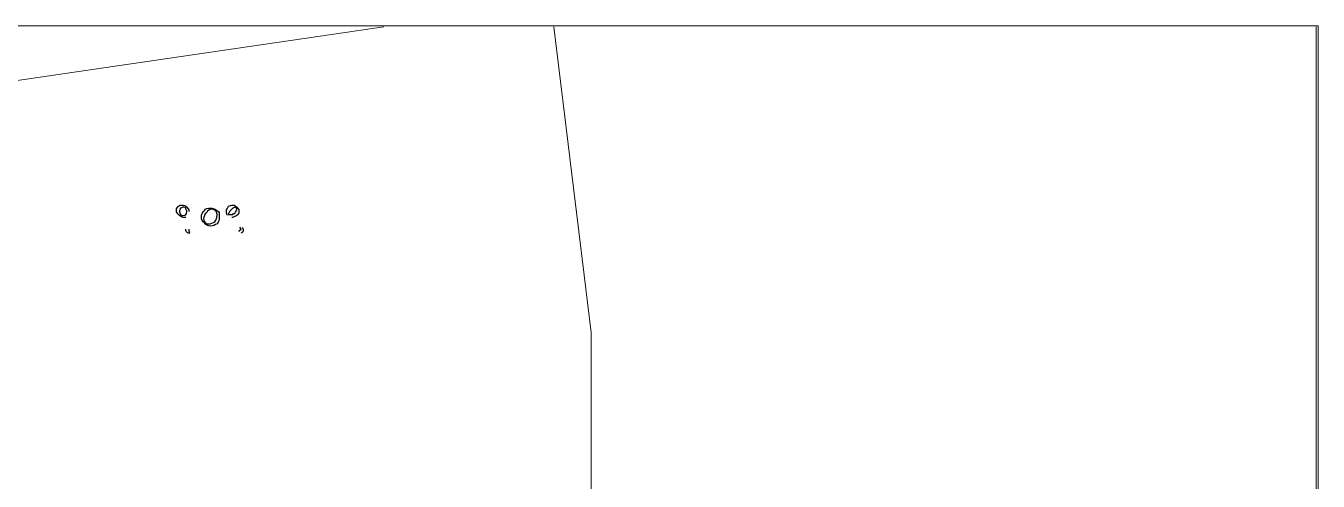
# Model space of a CAD drawing. Header units: inches. Extents: x -9985691 to 3643, y -3269800 to 4788.
# Drawn here: x -4980967 to -4979933, y -3257889 to -3257525 of the extents above; entities that cross this region are included whole.
import ezdxf

# ---------------------------------------------------------------- set-up
doc = ezdxf.new("R2010")
doc.units = ezdxf.units.IN
doc.header["$LTSCALE"] = 2
doc.header["$MEASUREMENT"] = 0
doc.layers.add('PDF_Geometry', color=7, linetype='CONTINUOUS')

msp = doc.modelspace()

# ---------------------------------------------------------------- linework, layer by layer
at = {"layer": 'PDF_Geometry', "lineweight": 13}
msp.add_lwpolyline([(-4983670.3, -3257525.5), (-4979932.8, -3257525.5), (-4979932.8, -3261197.1), (-4983670.3, -3261197.1)], close=True, dxfattribs=at)
at = {"layer": 'PDF_Geometry', "lineweight": 9}
msp.add_lwpolyline([(-4980680.1, -3257526.3), (-4981119.4, -3257590.5)], close=True, dxfattribs=at)
for points in [[(-4981119.4, -3257590.5), (-4980680.1, -3257526.3), (-4981119.4, -3257590.5)], [(-4980514.4, -3257890.5), (-4980514.4, -3257770.5), (-4980544.3, -3257526.3), (-4980514.4, -3257770.5), (-4980514.4, -3258080.5)], [(-4980514.4, -3258080.5), (-4980514.4, -3257770.5), (-4980544.3, -3257526.3), (-4980514.4, -3257770.5), (-4980514.4, -3257890.5)], [(-4979934.4, -3258070.5), (-4979934.4, -3257526.3), (-4979934.4, -3258070.5)]]:
    msp.add_lwpolyline(points, dxfattribs=at)
at = {"layer": 'PDF_Geometry', "lineweight": 25}
for points in [[(-4980846.1, -3257673), (-4980846.1, -3257671.3), (-4980845.3, -3257670.5), (-4980844.4, -3257669.6)], [(-4980844.4, -3257669.6), (-4980843.6, -3257668.8), (-4980842.8, -3257668.8), (-4980841.9, -3257668.8)], [(-4980842.8, -3257671.3), (-4980843.6, -3257672.1), (-4980843.6, -3257673), (-4980843.6, -3257673.8)], [(-4980840.3, -3257670.5), (-4980841.1, -3257670.5), (-4980841.9, -3257670.5), (-4980842.8, -3257671.3)], [(-4980841.9, -3257668.8), (-4980840.3, -3257668.8), (-4980838.6, -3257668.8), (-4980837.8, -3257670.5)], [(-4980838.6, -3257671.3), (-4980838.6, -3257670.5), (-4980839.4, -3257670.5), (-4980840.3, -3257670.5)], [(-4980837.8, -3257673.8), (-4980837.8, -3257673), (-4980838.6, -3257672.1), (-4980838.6, -3257671.3)], [(-4980837.8, -3257670.5), (-4980836.9, -3257671.3), (-4980836.1, -3257672.1), (-4980836.1, -3257673.8)], [(-4980823.6, -3257673), (-4980822.8, -3257671.3), (-4980821.1, -3257671.3), (-4980818.6, -3257671.3)], [(-4980818.6, -3257671.3), (-4980817.8, -3257671.3), (-4980816.1, -3257671.3), (-4980815.3, -3257672.1)], [(-4980806.1, -3257673.8), (-4980806.1, -3257672.1), (-4980805.3, -3257671.3), (-4980804.4, -3257669.6)], [(-4980804.4, -3257669.6), (-4980803.6, -3257669.6), (-4980801.9, -3257668.8), (-4980801.1, -3257668.8)], [(-4980801.1, -3257671.3), (-4980801.9, -3257672.1), (-4980802.8, -3257673), (-4980803.6, -3257673.8)], [(-4980801.1, -3257668.8), (-4980799.4, -3257668.8), (-4980798.6, -3257669.6), (-4980797.8, -3257670.5)], [(-4980799.4, -3257670.5), (-4980799.4, -3257670.5), (-4980800.3, -3257670.5), (-4980801.1, -3257671.3)], [(-4980797.8, -3257672.1), (-4980797.8, -3257671.3), (-4980798.6, -3257670.5), (-4980799.4, -3257670.5)], [(-4980797.8, -3257670.5), (-4980796.9, -3257671.3), (-4980796.1, -3257672.1), (-4980796.1, -3257673.8)], [(-4980843.6, -3257677.1), (-4980845.3, -3257675.5), (-4980846.1, -3257674.6), (-4980846.1, -3257673)], [(-4980843.6, -3257673.8), (-4980843.6, -3257674.6), (-4980843.6, -3257675.5), (-4980842.8, -3257676.3)], [(-4980839.4, -3257678.8), (-4980841.1, -3257678.8), (-4980842.8, -3257678), (-4980843.6, -3257677.1)], [(-4980842.8, -3257676.3), (-4980842.8, -3257677.1), (-4980841.9, -3257677.1), (-4980841.1, -3257677.1)], [(-4980841.1, -3257677.1), (-4980838.6, -3257677.1), (-4980837.8, -3257676.3), (-4980837.8, -3257673.8)], [(-4980838.6, -3257678.8), (-4980838.6, -3257678.8), (-4980839.4, -3257678.8), (-4980839.4, -3257678.8)], [(-4980826.1, -3257678), (-4980826.1, -3257676.3), (-4980825.3, -3257674.6), (-4980823.6, -3257673)], [(-4980823.6, -3257683), (-4980825.3, -3257682.1), (-4980826.1, -3257680.5), (-4980826.1, -3257678)], [(-4980821.9, -3257674.6), (-4980823.6, -3257676.3), (-4980824.4, -3257678), (-4980824.4, -3257679.6)], [(-4980824.4, -3257679.6), (-4980824.4, -3257681.3), (-4980823.6, -3257682.1), (-4980822.8, -3257683)], [(-4980817.8, -3257672.1), (-4980819.4, -3257672.1), (-4980821.1, -3257673), (-4980821.9, -3257674.6)], [(-4980820.3, -3257683.8), (-4980818.6, -3257683.8), (-4980816.9, -3257683), (-4980815.3, -3257682.1)], [(-4980814.4, -3257673.8), (-4980815.3, -3257673), (-4980816.1, -3257672.1), (-4980817.8, -3257672.1)], [(-4980815.3, -3257672.1), (-4980813.6, -3257673), (-4980812.8, -3257673.8), (-4980811.9, -3257674.6)], [(-4980815.3, -3257682.1), (-4980814.4, -3257680.5), (-4980813.6, -3257678.8), (-4980813.6, -3257677.1)], [(-4980813.6, -3257677.1), (-4980813.6, -3257675.5), (-4980813.6, -3257674.6), (-4980814.4, -3257673.8)], [(-4980811.9, -3257678.8), (-4980811.9, -3257680.5), (-4980811.9, -3257682.1), (-4980813.6, -3257683.8)], [(-4980811.9, -3257674.6), (-4980811.9, -3257675.5), (-4980811.9, -3257677.1), (-4980811.9, -3257678.8)], [(-4980805.3, -3257677.1), (-4980805.3, -3257676.3), (-4980806.1, -3257675.5), (-4980806.1, -3257673.8)], [(-4980803.6, -3257673.8), (-4980804.4, -3257674.6), (-4980804.4, -3257675.5), (-4980804.4, -3257675.5)], [(-4980804.4, -3257675.5), (-4980804.4, -3257675.5), (-4980804.4, -3257676.3), (-4980804.4, -3257676.3)], [(-4980804.4, -3257676.3), (-4980803.6, -3257676.3), (-4980803.6, -3257676.3), (-4980802.8, -3257676.3)], [(-4980802.8, -3257676.3), (-4980802.8, -3257676.3), (-4980801.9, -3257676.3), (-4980801.1, -3257676.3)], [(-4980799.4, -3257678), (-4980800.3, -3257678), (-4980801.1, -3257678.8), (-4980801.9, -3257678.8)], [(-4980801.1, -3257676.3), (-4980801.1, -3257675.5), (-4980800.3, -3257675.5), (-4980799.4, -3257675.5)], [(-4980799.4, -3257675.5), (-4980798.6, -3257673.8), (-4980797.8, -3257673), (-4980797.8, -3257672.1)], [(-4980796.1, -3257673.8), (-4980796.1, -3257675.5), (-4980796.9, -3257677.1), (-4980799.4, -3257678)], [(-4980837.8, -3257690.5), (-4980837.8, -3257690.5), (-4980838.6, -3257689.6), (-4980838.6, -3257688)], [(-4980835.3, -3257691.3), (-4980836.1, -3257691.3), (-4980836.9, -3257691.3), (-4980837.8, -3257690.5)], [(-4980836.1, -3257688), (-4980836.1, -3257688.8), (-4980836.1, -3257689.6), (-4980836.1, -3257689.6)], [(-4980836.1, -3257689.6), (-4980836.1, -3257689.6), (-4980836.1, -3257690.5), (-4980835.3, -3257690.5)], [(-4980818.6, -3257685.5), (-4980821.1, -3257685.5), (-4980822.8, -3257684.6), (-4980823.6, -3257683)], [(-4980822.8, -3257683), (-4980821.9, -3257683.8), (-4980821.1, -3257683.8), (-4980820.3, -3257683.8)], [(-4980813.6, -3257683.8), (-4980815.3, -3257684.6), (-4980816.9, -3257685.5), (-4980818.6, -3257685.5)], [(-4980796.1, -3257689.6), (-4980796.1, -3257689.6), (-4980796.1, -3257689.6), (-4980795.3, -3257688.8)], [(-4980794.4, -3257688), (-4980794.4, -3257687.1), (-4980795.3, -3257687.1), (-4980795.3, -3257686.3)], [(-4980795.3, -3257688.8), (-4980794.4, -3257688.8), (-4980794.4, -3257688), (-4980794.4, -3257688)], [(-4980792.8, -3257688.8), (-4980792.8, -3257689.6), (-4980792.8, -3257690.5), (-4980794.4, -3257691.3)], [(-4980793.6, -3257686.3), (-4980792.8, -3257687.1), (-4980792.8, -3257688), (-4980792.8, -3257688.8)]]:
    msp.add_open_spline(points, degree=3, dxfattribs=at)

doc.saveas('drawing.dxf')
